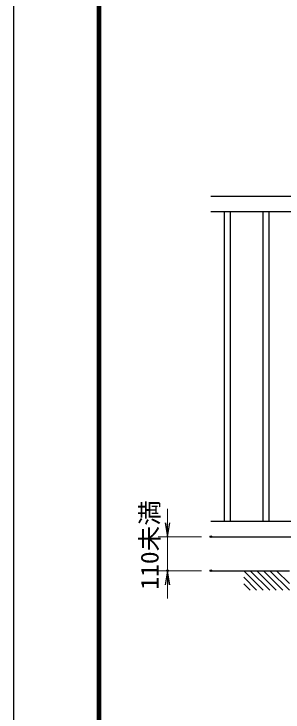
# Model space of a CAD drawing. Units: millimetres, scale not verified. Extents: x -4200 to 4200, y -2970 to 2970.
# Drawn here: x -4200 to -3332, y -945 to 1310 of the extents above; entities that cross this region are included whole.
import ezdxf
from ezdxf.enums import TextEntityAlignment as Align

# ---------------------------------------------------------------- set-up
doc = ezdxf.new("R2010")
doc.units = ezdxf.units.MM
doc.header["$LTSCALE"] = 10
doc.header["$PDMODE"] = 32
doc.header["$PDSIZE"] = 5
for name, color, linetype, lineweight in [('0-4_D-STR1', 1, 'Continuous', 25), ('0-6_D-STR-DIM', 7, 'Continuous', 13), ('0-7_0', 7, 'Continuous', 25), ('0-9_D-BGD', 7, 'Continuous', 25), ('0-D_D-TTL', 7, 'Continuous', 25)]:
    doc.layers.add(name, color=color, linetype=linetype, lineweight=lineweight)
doc.layers.add('0-8_Defpoints', color=8, linetype='Continuous')
doc.styles.add('ＭＳ ゴシック', font='')
doc.styles.get('ＭＳ ゴシック').set_extended_font_data('MS Gothic')

# ---------------------------------------------------------------- blocks, each defined once
blk = doc.blocks.new('DARROWS')
at = {"layer": '0-7_0'}
blk.add_line((0, 0), (-9.991, 0), dxfattribs=at)
blk.add_lwpolyline([(-10, -1.667), (0, 0), (-10, 1.667)], dxfattribs=at)

msp = doc.modelspace()

# ---------------------------------------------------------------- linework, layer by layer
at = {"layer": '0-4_D-STR1'}
for p, q in [((-3564.72, 721.55), (-3168.83, 721.55)), ((-3564.72, 671.55), (-3167.83, 671.55)), ((-3520.33, -328.45), (-3520.33, 671.55)), ((-3501.33, -328.45), (-3501.33, 671.55)), ((-3395.33, -328.45), (-3395.33, 671.55)), ((-3376.33, -328.45), (-3376.33, 671.55)), ((-3564.72, -328.45), (-3168.83, -328.45)), ((-3564.72, -378.45), (-3167.83, -378.45))]:
    msp.add_line(p, q, dxfattribs=at)
at = {"layer": '0-6_D-STR-DIM'}
for p, q in [((-3704.42, -333.45), (-3704.42, -288.45)), ((-3594.72, -378.45), (-3734.42, -378.45)), ((-3704.42, -378.45), (-3704.42, -488.45)), ((-3594.72, -488.45), (-3734.42, -488.45)), ((-3704.42, -533.45), (-3704.42, -578.45))]:
    msp.add_line(p, q, dxfattribs=at)
at = {"layer": '0-8_Defpoints'}
for p in [(-3564.72, -378.45), (-3704.42, -488.45), (-3564.72, -488.45)]:
    msp.add_point(p, dxfattribs=at)
at = {"layer": '0-9_D-BGD'}
for p, q in [((-3564.72, -488.45), (-3310.83, -488.45)), ((-3458.56, -488.45), (-3395.68, -551.32)), ((-3437.34, -488.45), (-3374.47, -551.32)), ((-3416.13, -488.45), (-3353.26, -551.32)), ((-3394.92, -488.45), (-3332.05, -551.32)), ((-3373.7, -488.45), (-3310.83, -551.32)), ((-3352.49, -488.45), (-3310.83, -530.11)), ((-3458.56, -509.66), (-3416.9, -551.32)), ((-3458.56, -530.87), (-3438.11, -551.32))]:
    msp.add_line(p, q, dxfattribs=at)
at = {"layer": '0-D_D-TTL', "color": 2}
msp.add_lwpolyline([(-4199.68, 2970.23), (4200.32, 2970.23), (4200.32, -2969.77), (-4199.68, -2969.77)], close=True, dxfattribs=at)
at = {"layer": '0-D_D-TTL'}
for points in [[(-3929.68, 2750.23), (3930.32, 2750.23), (3930.32, -2749.77), (-3929.68, -2749.77)], [(-3927.18, 2747.73), (3927.82, 2747.73), (3927.82, -2747.27), (-3927.18, -2747.27)], [(-3924.68, 2745.23), (3925.32, 2745.23), (3925.32, -2744.77), (-3924.68, -2744.77)], [(-3922.18, 2742.73), (3922.82, 2742.73), (3922.82, -2742.27), (-3922.18, -2742.27)], [(-3919.68, 2740.23), (3920.32, 2740.23), (3920.32, -2739.77), (-3919.68, -2739.77)]]:
    msp.add_lwpolyline(points, close=True, dxfattribs=at)

# ---------------------------------------------------------------- block references
at = {"layer": '0-6_D-STR-DIM', "xscale": 4.5, "yscale": 4.5}
for p, rotation in [((-3704.42, -378.45), 270), ((-3704.42, -488.45), 90)]:
    msp.add_blockref('DARROWS', p, dxfattribs=dict(at, rotation=rotation))

# ---------------------------------------------------------------- texts
at = {"layer": '0-6_D-STR-DIM', "style": 'ＭＳ ゴシック', "width": 1.05}
msp.add_text('110未満', height=57.73, rotation=90, dxfattribs=at).set_placement((-3715.82, -549.55), align=Align.BOTTOM_LEFT)

doc.saveas('drawing.dxf')
